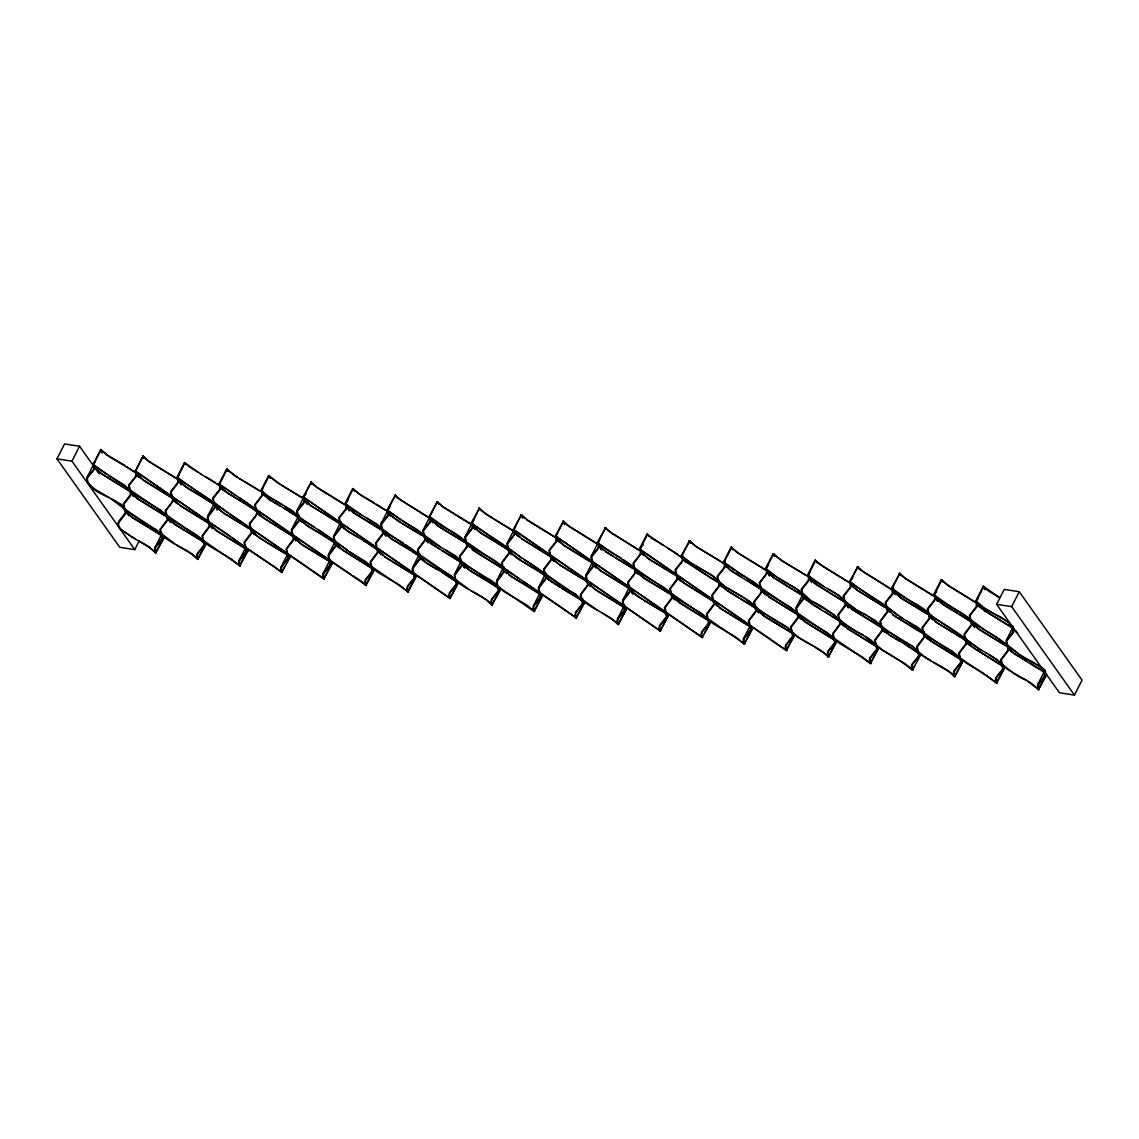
<?xml version="1.0" encoding="UTF-8"?>
<svg xmlns="http://www.w3.org/2000/svg" width="1139" height="1139" viewBox="0 0 1139 1139"><rect width="100%" height="100%" fill="white"/><g stroke="black" fill="none" stroke-linecap="round" stroke-linejoin="round"><path stroke-width="1.5" d="M136.139 470.336L136.054 472.5M162.208 533.394L162.137 535.572M178.182 476.842L178.097 479.021M220.226 483.349L220.14 485.527M298.973 515.227L298.902 517.405M341.017 521.747L340.945 523.912M419.778 553.611L419.693 555.789M503.865 566.638L503.78 568.817M545.908 573.159L545.823 575.323M582.627 598.516L582.542 600.694M598.587 541.965L598.502 544.143M624.656 605.023L624.585 607.201M640.631 548.471L640.545 550.65M682.66 554.992L682.588 557.156M724.532 562.566L725.13 560.473M761.421 586.87L761.35 589.034M924.27 631.761L924.185 633.939M966.313 638.281L966.228 640.445M1045.075 670.145L1044.99 672.323M86.906 477.725C89.312 473.653 96.843 469.909 92.843 464.427L101.044 449.592L86.906 477.725C88.016 494.853 117.331 496.034 125.874 509.987C142.332 521.092 159.232 531.258 174.58 543.773M161.88 533.864L154.605 548.329L155.63 552.856L163.845 538.021L163.133 536.811M214.559 502.669L207.284 517.134L209.348 526.204L201.973 535.985L204.023 545.054L197.075 553.81L196.563 557.014L197.673 559.377L205.888 544.527L204.778 542.178M262.255 489.87L262.682 488.845M245.953 546.891L238.692 561.356L239.717 565.884L247.932 551.048L247.22 549.838M303.956 496.846L296.695 511.311L298.745 520.381L291.37 530.162L293.435 539.231L286.046 549.012L288.11 558.082L281.148 566.838L280.65 570.041L281.76 572.39L289.961 557.555L289.249 556.359M304.298 496.376L306.135 493.386M346.341 502.897L346.769 501.858M340.689 522.203L333.414 536.668L335.464 545.738L328.089 555.519L330.153 564.588L323.191 573.344L322.693 576.548L323.803 578.911L332.004 564.061L330.894 561.712M388.385 509.404L388.798 508.378L380.768 524.339L382.832 533.394L375.457 543.189L377.507 552.244L370.132 562.04L372.197 571.095L365.235 579.865L364.722 583.054L365.833 585.418L374.048 570.582L373.336 569.372M430.086 516.38L422.811 530.845L424.875 539.914L417.486 549.696L419.551 558.765L412.176 568.546L414.226 577.615L407.278 586.371L406.765 589.575L407.876 591.938L416.091 577.089L415.379 575.893M465.282 536.327C467.673 532.255 475.219 528.51 471.204 523.043L479.419 508.208L464.854 537.366L466.919 546.421L459.53 556.216L461.594 565.271L454.219 575.067L456.269 584.122L449.321 592.878L448.809 596.081L449.919 598.445L458.134 583.609L457.422 582.399M472.457 522.431L474.308 519.427M514.173 529.407L506.898 543.873L508.948 552.942L501.573 562.723L503.637 571.792L496.248 581.573L498.312 590.643L491.35 599.399L490.852 602.602L491.963 604.951L500.178 590.116L499.452 588.906M545.567 573.615L538.291 588.08L540.356 597.149L533.394 605.905L532.895 609.109L534.006 611.472L542.207 596.622L541.495 595.426M591.397 555.875C593.803 551.803 601.335 548.044 597.334 542.577L605.535 527.741L590.97 556.9L593.035 565.955L585.66 575.75L587.71 584.805L580.335 594.601L582.399 603.656L575.437 612.426L574.939 615.615L576.049 617.979L584.25 603.143L583.538 601.933M629.639 586.642L622.378 601.107L624.428 610.177L617.48 618.933L616.968 622.136L618.078 624.499L626.293 609.65L625.582 608.454M766.746 568.019L767.173 566.98M749.69 626.521L743.169 639.492L744.208 644.033L752.409 629.184L751.299 626.834M808.79 574.526L809.217 573.501M803.123 593.846L795.862 608.311L797.912 617.366L790.537 627.162L792.602 636.217L785.639 644.987L785.141 648.176L786.252 650.54L794.452 635.704L793.342 633.341M892.876 587.553L893.289 586.528M934.905 594.06L936.756 591.07M1013.34 626.407L1006.064 640.873L1008.129 649.928L1000.74 659.723L1002.804 668.778L995.842 677.548L995.344 680.738L996.454 683.101L1004.655 668.266L1003.943 667.055M1044.734 670.615L1037.458 685.08L1038.497 689.608L1046.698 674.772L1045.986 673.576M139.328 540.655L134.758 549.61L119.752 547.275L56.95 458.86L64.553 443.925L79.573 446.246L99.136 473.796M134.758 549.61L71.971 461.181L79.573 446.246M291.798 529.137L298.646 515.696M281.148 566.838L287.242 554.892M284.807 566.425L281.76 572.39C265.757 559.947 247.49 550.55 232.014 537.366M328.516 554.494L335.364 541.053M323.191 573.344L330.039 559.904M372.738 569.286L373.45 570.482L365.833 585.418L361.818 581.516L352.819 575.75M412.589 567.521L419.437 554.081M414.724 578.498L407.876 591.938L399.761 585.204L377.109 571.863L365.206 561.271L350.1 552.372M454.632 574.028L461.48 560.587M456.767 585.005L449.919 598.445C400.999 564.574 351.965 530.859 303.045 496.988L311.246 482.153L317.197 487.449L345.587 504.961M496.675 580.548L503.523 567.108M492.717 603.456L500.178 590.116L499.138 588.863M533.394 605.905L540.242 592.465M540.854 598.032L534.006 611.472C504.449 590.643 474.166 570.81 444.893 549.567M586.072 574.725L592.921 561.285M617.48 618.933L624.329 605.492M704.443 633.042L710.38 622.677L702.165 637.513C653.245 603.656 604.211 569.927 555.291 536.07L563.492 521.221L569.443 526.517L597.833 544.029M749.533 633.583L744.208 644.033L736.093 637.313L713.427 623.958L701.539 613.366L676.708 598.601L664.82 588.009L639.99 573.23L631.675 565.385L623.56 559.762M835.186 640.915L835.898 642.125L828.281 657.046L836.496 642.211L835.784 641.015M877.172 650.127L870.324 663.567L878.539 648.732L877.827 647.522M914.645 665.603L912.367 670.074L920.583 655.238L919.871 654.028M996.625 604.325L1004.242 589.39L1019.248 591.725L1082.05 680.14L1074.447 695.075L1059.427 692.754L996.625 604.325L1011.646 606.646L1074.447 695.075M1011.646 606.646L1019.248 591.725M1003.302 669.661L996.454 683.101L985.961 674.914M1046.1 674.687L1038.497 689.608L1028.004 681.435M94.523 462.79L95.149 461.793M178.595 475.817L179.236 474.821M155.032 547.304L161.98 538.533L159.93 529.478L167.305 519.683L165.255 510.628L171.576 502.868L172.801 499.779L170.565 491.777L177.527 483.021L178.026 479.818L176.915 477.455L184.532 462.519L198.143 472.286M207.711 516.109L214.673 507.353L212.609 498.284L219.571 489.528L220.069 486.325L218.959 483.961L226.576 469.04L237.652 477.312M239.105 560.317L246.067 551.561L244.002 542.506L251.392 532.71L249.327 523.655L255.663 515.882L256.887 512.792L254.652 504.805L261.614 496.034L262.112 492.845L261.002 490.482L268.605 475.547L279.696 483.819M297.108 510.286C299.514 506.214 307.046 502.47 303.045 496.988L303.643 497.088C352.563 530.945 401.597 564.673 450.517 598.53L449.407 596.181L449.919 592.978L456.867 584.222L454.817 575.152L462.192 565.371L460.128 556.302L467.517 546.521L465.452 537.451L472.842 527.67L472.514 524.339L471.204 523.043C513.148 552.472 556.017 580.477 597.633 610.39M333.841 535.643L340.789 526.887L338.739 517.818L345.687 509.062L346.199 505.858L345.089 503.509L352.691 488.574L359.241 493.956L374.347 502.854M381.195 523.314C383.601 519.242 391.133 515.483 387.118 510.016L395.333 495.18L401.284 500.477L429.674 517.989M423.238 529.82C425.644 525.748 433.176 522.004 429.161 516.522L437.376 501.687L443.327 506.983L471.717 524.495M514.928 527.912L515.554 526.916M507.325 542.847C509.717 538.775 517.248 535.031 513.248 529.55L521.448 514.714L527.4 520.01L555.804 537.523M556.971 534.419L557.597 533.422M538.719 587.055L545.681 578.299L543.616 569.229L550.991 559.448L548.941 550.379L555.889 541.623L555.889 536.156C604.809 570.027 653.843 603.741 702.763 637.612L701.652 635.249L702.165 632.045L709.113 623.289L707.063 614.234L714.438 604.439L712.373 595.384L719.763 585.588L717.698 576.533L724.66 567.763L725.159 564.56L723.45 562.111L731.053 547.176L739.781 553.995L766.006 570.084M599.014 540.94L599.641 539.943M641.043 547.446L641.684 546.449M622.805 600.082L629.753 591.326L627.703 582.257L634.024 574.497L635.249 571.408L633.013 563.406L639.976 554.65L640.474 551.447L639.363 549.083L646.98 534.163L663.24 545.424M743.596 638.466L750.558 629.71L748.494 620.641L755.883 610.86L753.819 601.791L760.14 594.031L761.379 590.942L759.144 582.94L766.091 574.184L766.604 570.981L765.493 568.632L773.096 553.696L781.81 560.516L808.035 576.59M796.289 607.286L803.237 598.516L801.187 589.461L808.135 580.705L808.647 577.501L807.537 575.138L815.14 560.203L823.853 567.023L850.078 583.111M977.376 599.541L978.002 598.544M1006.492 639.847C1029.585 620.57 983.199 614.348 975.696 601.193L983.299 586.258L999.572 597.519M1037.885 684.055C1057.035 670.672 1029.912 661.36 1020.117 655.067M347.395 500.861L348.178 499.893M389.438 507.382L390.221 506.414M767.8 565.983L768.583 565.015M809.843 572.504L810.626 571.536M851.887 579.011L852.67 578.043M642.467 545.481L643.364 544.527M56.95 458.86L71.971 461.181M106.454 474.194L92.843 464.427C142.176 497.942 191.181 532.098 240.315 565.969L239.204 563.62L239.717 560.416L246.665 551.66L244.614 542.591L251.99 532.81L249.925 523.741L257.314 513.96L255.25 504.89L262.625 495.109L262.312 491.777L261.002 490.482L269.117 497.202L292.367 510.642L302.348 519.84L313.98 527.101M621.623 558.366L606.048 549.397L597.334 542.577C646.625 576.177 695.701 610.191 744.806 644.119L743.696 641.77L744.194 638.566L751.156 629.81L749.092 620.741L756.481 610.96L754.417 601.89L761.806 592.095L759.741 583.04L767.116 573.244L766.803 569.927L765.493 568.632C779.403 580.961 798.126 586.927 810.925 600.808C830.787 609.009 843.814 626.35 863.234 635.135M373.45 570.482L373.023 569.329M415.493 577.003L415.052 575.836M457.536 583.51L457.095 582.356M541.609 596.537L541.182 595.37M750.786 627.845L752.409 629.184L751.384 627.931M835.898 642.125L835.471 640.958M877.941 648.632L877.5 647.479M919.97 655.139L919.543 653.985M1004.057 668.166L1003.63 667.013M957.6 612.882L942.494 603.983L935.503 597.434M986.032 631.205C1004.783 641.015 1018.75 657.032 1038.469 665.56C1056.38 674.274 1034.468 679.926 1039.095 689.707L1030.98 682.987L1007.716 669.547L997.75 660.349L988.752 654.583M1025.043 660.492L1044.321 672.224M986.716 653.174L978.074 648.561M865.911 614.789C851.075 609.522 842.39 596.067 828.594 589.333M904.921 644.062L889.203 635.078M933.354 662.4L948.46 671.298L955.009 676.68L962.612 661.745L961.9 660.549M813.232 645.97L798.112 637.071L786.223 626.493L761.393 611.714L749.505 601.121L724.077 586.258L712.174 575.665L689.522 562.324L681.407 555.604L689.622 540.769L695.559 546.051L723.963 563.577M615.274 557.669L632.316 567.962M494.483 519.284L513.162 530.916M495.152 541.239L480.046 532.34L473.055 525.805M523.584 559.576C542.278 569.116 555.889 585.375 575.423 593.832C587.041 607.813 605.92 612.127 618.691 624.585L617.58 622.221L618.078 619.032L625.04 610.262L622.976 601.207L630.351 591.412L628.301 582.356L635.676 572.561L633.611 563.506L641.001 553.711L640.688 550.393L639.363 549.083C688.298 582.954 737.317 616.683 786.252 650.54L793.855 635.605L793.143 634.409M562.595 588.849L577.701 597.747M402.793 521.192L417.899 530.091L431.952 542.107L455.216 555.547L467.118 566.126L491.934 580.904L503.837 591.497L526.489 604.837L534.604 611.558L533.493 609.208L533.992 606.005L540.954 597.249L538.889 588.18L546.279 578.398L544.214 569.329L551.589 559.548L549.539 550.479L556.487 541.723L556.999 538.519L555.889 536.156L563.492 521.221L564.702 524.695M441.79 550.464L460.469 562.111M403.462 543.146L388.356 534.248L376.454 523.669L353.204 510.229L345.089 503.509L361.348 514.771M442.473 572.433L426.755 563.435L420.804 558.153L421.515 559.349M470.905 590.757L486.011 599.669L491.963 604.951M320.999 512.08L339.678 523.712M282.657 504.762L267.551 495.864L261.6 490.567L269.217 475.646L270.327 477.996M321.668 534.049L306.562 525.15L299.571 518.601M200.193 473.696L219.471 485.428M350.784 574.341C306.476 544.727 263.166 513.646 218.959 483.961L235.218 495.237M200.863 495.664L185.757 486.766L178.78 480.217M229.309 513.988C261.201 535.074 292.21 557.384 323.803 578.911L331.406 563.976L330.694 562.766M268.306 543.275L285.348 553.554M229.978 535.956C198.086 514.871 167.063 492.561 135.484 471.033L143.087 456.098L149.038 461.395L177.428 478.907M108.504 475.604L123.61 484.502L135.513 495.095L160.328 509.859L172.231 520.452L197.047 535.23L208.95 545.809L231.601 559.164L239.717 565.884L247.32 550.949L246.608 549.753M109.173 497.572L94.067 488.674L87.404 482.167L87.518 477.811L94.466 469.054L93.441 464.527M148.184 526.844L131.156 516.565L126.016 510.3M176.616 545.182L191.722 554.081L197.673 559.377L205.291 544.442L204.579 543.232M998.96 597.42L989.25 591.554L983.299 586.258L984.409 588.607M1025.641 660.577L1013.411 653.216L1008.342 648.063M1030.439 663.51L1040.149 669.39M981.32 650.155C951.563 629.369 921.423 608.924 891.609 588.165L899.824 573.33L905.776 578.612L934.165 596.138M986.103 653.074C1000.953 659.965 1010.293 674.345 1026.068 680.04M902.558 618.278C885.16 605.791 866.993 594.174 849.566 581.645L857.781 566.809L863.732 572.105L892.122 589.618M899.312 616.683L917.664 627.176L929.552 637.769L952.218 651.109L966.285 663.126L984.025 673.533M907.342 621.211C936.799 642.51 967.125 662.642 997.052 683.201L995.942 680.837L996.44 677.634L1003.402 668.878L1001.338 659.808L1008.727 650.027L1006.662 640.958L1013.625 632.202L1014.123 628.999L1008.983 622.734L984.409 607.998L976.294 601.278L976.294 606.745L969.346 615.501L971.396 624.571L964.021 634.352L966.086 643.421L958.696 653.202L960.761 662.272L953.799 671.028L953.3 674.231L954.411 676.594L962.612 661.745L961.587 660.492M823.796 586.4L807.537 575.138L815.652 581.858L838.902 595.298L847.231 603.143L855.346 608.781M857.268 610.177L875.62 620.67L885.601 629.867L912.339 646.027L922.319 655.224L931.318 660.99M899.525 641.043L889.801 635.163L883.864 629.881L884.975 632.23M904.309 643.976L918.205 652.69M778.506 578.299L796.261 588.692L808.163 599.285L832.979 614.063L844.882 624.642L870.296 639.52L882.198 650.098L904.85 663.453L912.965 670.173L911.855 667.81L912.367 664.607L919.315 655.85L917.265 646.795L924.64 637L922.576 627.945L929.965 618.15L927.901 609.08L934.863 600.324L935.361 597.121L933.653 594.672L941.255 579.737L949.983 586.557L976.208 602.645M820.763 609.166L809.117 601.905L804.063 596.751M825.561 612.099L838.845 620.712M736.463 571.778L754.217 582.186L766.12 592.764L790.936 607.543L802.838 618.135L827.654 632.914L839.557 643.492L862.209 656.847L870.324 663.567L869.214 661.204L869.726 658L876.674 649.244L874.624 640.189L881.999 630.394L879.934 621.339L887.324 611.543L885.259 602.488L892.221 593.718L892.207 588.251C903.967 600.381 922.291 604.012 932.955 617.523C948.331 626.222 962.825 635.776 976.137 647.166M742.002 577.302L730.355 570.027L725.301 564.873M746.8 580.221L760.083 588.835M668.038 548.343L677.748 554.223M742.429 596.751L724.675 586.357L712.786 575.764L690.12 562.424L681.407 555.604L682.517 557.953L682.019 561.157L675.057 569.927L677.121 578.982L669.732 588.778L671.796 597.833L664.421 607.628L666.472 616.683L659.524 625.439L659.011 628.643L660.122 631.006L668.337 616.171L667.625 614.96M644.033 600.381L661.787 610.775M523.228 561.997L544.556 575.124M602.417 613.323L612.141 619.203L618.078 624.499L626.293 609.65L625.254 608.397M518.871 578.512C489.599 557.284 459.316 537.451 429.759 516.622L429.161 516.522C439.668 528.083 456.981 530.931 466.919 543.146C477.754 553.526 493.956 556.786 503.637 568.503C528.425 584.506 552.529 601.207 576.647 618.078L575.537 615.715L576.035 612.511L582.997 603.755L580.933 594.686L588.322 584.905L586.258 575.836L593.633 566.055L591.582 556.985L598.53 548.229L599.043 545.026L597.932 542.677M523.655 581.445C540.584 594.359 558.879 605.407 576.049 617.979L584.25 603.143L583.225 601.89M529.194 586.955L511.439 576.562L504.463 570.013M402.437 523.598L422.113 535.401M440.11 546.649C423.11 533.493 404.487 522.616 387.118 510.016L400.743 519.783M487.15 580.449L469.396 570.041L462.42 563.506M366.146 517.704C399.803 542.392 435.568 564.104 468.869 589.361M408.388 548.571L390.634 538.178L383.658 531.628M437.077 569.415L425.431 562.139L420.376 556.985M441.861 572.333L455.757 581.047M281.632 485.214L302.946 498.355M358.315 537.537L346.669 530.276L336.703 521.078L311.274 506.2L304.298 499.651M366.345 542.064L347.993 531.571L341.017 525.022M363.113 540.47L376.995 549.169M239.589 478.707L259.265 490.496M279.553 505.659L267.921 498.398L262.853 493.244M287.583 510.187L269.231 499.694L262.255 493.144M284.351 508.592L298.233 517.305M318.778 530.034C348.192 551.39 378.874 570.91 408.474 592.024L407.363 589.66L407.876 586.471L414.838 577.701L412.774 568.646L420.149 558.85L418.098 549.795L425.473 540L423.409 530.945L430.371 522.175L430.869 518.985L429.759 516.622L437.376 501.687L438.487 504.05M200.791 473.781L188.547 466.421M205.59 476.714L215.299 482.594M240.016 498.156C281.774 527.813 324.202 556.615 366.445 585.517L365.334 583.154L365.833 579.95L372.795 571.194L370.73 562.125L378.105 552.344L376.055 543.275L383.43 533.493L381.38 524.424L388.328 515.668L388.84 512.465L387.73 510.115L395.333 495.18L396.443 497.529M245.554 503.68L227.8 493.272L220.824 486.723M124.749 465.282L106.995 454.888L101.044 449.592L102.254 453.051M135.185 538.761L121.289 530.048L118.912 527.499L117.701 524.025L118.94 520.936L125.262 513.176L123.211 504.107L130.586 494.326L128.522 485.257L135.484 476.501L135.997 473.297L134.886 470.948C183.863 505.09 233.281 538.505 282.358 572.49L281.248 570.126L281.746 566.923L288.708 558.167L286.644 549.112L294.033 539.317L291.968 530.261L299.358 520.466L297.293 511.411L304.255 502.641L304.754 499.437L303.643 497.088L311.246 482.153L312.357 484.516M131.939 537.167L148.127 546.236L156.242 552.956L155.132 550.593L155.63 547.389L162.592 538.633L160.528 529.564L167.903 519.783L165.853 510.713L173.228 500.932L171.163 491.863L178.552 482.082L178.239 478.75L176.915 477.455C225.992 511.439 275.41 544.855 324.401 578.996L323.291 576.647L323.789 573.444L330.751 564.688L328.687 555.618L336.076 545.837L334.012 536.768L341.387 526.987L339.337 517.918L346.284 509.161L346.797 505.958L345.687 503.595L353.289 488.659L354.4 491.023M139.969 541.694L149.693 547.56L155.63 552.856L163.845 538.021L162.82 536.768M959.636 614.291L970.286 621.396M983.996 629.796C968.52 616.612 950.253 607.215 934.251 594.772L941.868 579.836L942.978 582.2M1023.007 659.082L1014.009 653.316L1008.955 648.162M867.946 616.199C882.739 627.233 897.091 638.609 913.663 647.322C924.412 661.061 943.163 664.308 955.009 676.68L953.898 674.331L954.397 671.127L961.359 662.371L959.294 653.302L966.684 643.507L964.619 634.451L972.008 624.656L969.944 615.601L976.906 606.845L977.404 603.642L976.294 601.278L983.897 586.343L985.107 589.817M906.957 645.471L917.593 652.59M815.268 647.379L824.266 653.145L828.281 657.046L827.17 654.697L827.683 651.494L834.645 642.738L832.581 633.668L839.956 623.887L837.905 614.818L845.28 605.037L843.216 595.968L850.178 587.211L850.178 581.744C865.014 594.117 883.337 601.833 897.375 615.288M613.238 556.259L604.24 550.493L599.185 545.339M492.432 517.875L483.434 512.109L479.419 508.208L480.53 510.557M497.188 542.648L507.837 549.767M521.548 558.167C506.072 544.983 487.805 535.572 471.802 523.128M560.559 587.439L551.561 581.687L541.58 572.49L518.33 559.05L510.215 552.315M376.397 504.264L385.381 510.03M439.754 549.055L430.756 543.289L425.701 538.135M405.498 544.556C420.291 555.604 434.642 566.966 451.215 575.693C461.964 589.433 480.729 592.679 492.561 605.051L491.45 602.688L491.963 599.484L498.91 590.728L496.86 581.673L504.235 571.878L502.171 562.823L509.56 553.027L507.496 543.972L514.871 534.177L514.557 530.845L513.248 529.55C562.168 563.421 611.202 597.135 660.122 631.006L667.739 616.071L667.027 614.875M444.509 573.842L455.144 580.961M318.948 510.671L309.95 504.904L304.896 499.75M284.707 506.172C304.782 522.587 327.989 534.547 348.064 550.963M323.704 535.458L334.353 542.563M202.913 497.074L213.548 504.178M227.259 512.578C211.797 499.395 193.53 489.984 177.527 477.554L185.13 462.619L185.842 463.815M266.27 541.865L257.272 536.099L252.217 530.945M111.223 498.982C126.016 510.016 140.368 521.377 156.926 530.105C167.675 543.844 186.44 547.09 198.271 559.463L197.161 557.099L197.673 553.91L204.621 545.14L202.571 536.085L209.946 526.289L207.896 517.234L215.271 507.439L213.207 498.384L220.169 489.613L220.667 486.424L219.556 484.061L227.174 469.126L228.284 471.489M150.22 528.254L157.296 532.639M1018.181 653.672C1004.769 642.097 990.019 632.586 974.4 623.944C963.736 610.433 945.413 606.802 933.653 594.672L934.763 597.035L934.265 600.239L927.303 608.995L929.367 618.064L921.978 627.845L924.042 636.915L916.653 646.696L918.717 655.765L911.755 664.521L911.257 667.725L912.367 670.074C897.532 657.701 879.208 649.999 865.156 636.53M776.584 576.904L766.091 568.717L773.694 553.782L774.805 556.145M734.541 570.397L724.048 562.21L731.665 547.275L732.776 549.639M744.365 598.146C757.677 609.522 772.171 619.089 787.547 627.788C798.282 641.542 816.99 644.873 828.893 657.146L827.782 654.783L828.281 651.593L835.243 642.823L833.179 633.768L840.554 623.973L838.503 614.918L845.878 605.122L843.828 596.067L850.776 587.297L851.289 584.108L850.178 581.744L857.781 566.809L858.891 569.173M642.097 598.986L633.996 593.362L630.579 589.546M521.306 560.602L513.191 554.964L509.788 551.162M531.116 588.35L537.58 592.636M400.501 522.217L392.386 516.579L388.983 512.778M489.087 581.844L497.188 587.468M410.325 549.966L418.426 555.59M368.281 543.46L376.397 549.083M289.52 511.582L294.061 514.472M247.476 505.061L255.592 510.699M126.685 466.677L134.786 472.301M130.003 535.771L120.549 528.838L118.798 526.389L118.484 523.057L125.874 513.276L123.809 504.207L130.131 496.447L131.369 493.358L129.134 485.356L136.082 476.6L136.595 473.397L135.484 471.033L143.087 456.098L144.197 458.462M983.925 610.404L1012.329 627.916M905.163 578.527L933.567 596.039M961.387 637.513L934.649 621.353M847.16 628.557L875.564 646.084M719.791 560.744L697.139 547.389L689.024 540.669L690.134 543.032M768.398 596.694L796.802 614.206M605.564 551.789L634.551 569.4M526.802 519.911L555.191 537.423M583.026 578.897L560.374 565.556L552.258 558.836M521.477 538.761L549.881 556.273M384.711 556.928L413.115 574.44M143.115 480.16L171.505 497.672M179.834 505.517L208.223 523.029M101.072 473.639L129.462 491.151M199.339 539.146L174.509 524.367L167.533 517.818M1005.353 645.414L978.615 629.255L971.624 622.706M926.591 613.537L902.017 598.801L893.901 592.081L895.012 594.444M957.999 657.758L927.673 638.851M921.28 632.387L892.606 614.832M884.547 607.03L855.887 589.475M847.829 581.673L817.517 562.766M805.8 575.152L781.212 560.416L773.096 553.696L774.207 556.046M813.844 582.954L844.156 601.862M789.825 631.704L765.251 616.968L757.136 610.248L758.247 612.597M650.995 538.064C675.213 550.707 694.776 569.201 718.638 582.428M747.796 625.197L719.122 607.642M711.063 599.826L680.752 580.918M674.345 574.469L649.771 559.733L641.656 553.013L642.368 554.209M669.034 593.319L644.446 578.584L636.331 571.863L637.043 573.059M566.923 525.036L597.235 543.944M464.143 541.908L439.569 527.172L431.453 520.452L432.564 522.801M508.919 575.081L539.829 594.074M472.201 549.71L502.513 568.617M430.158 543.203L461.067 562.196M327.377 560.075L302.803 545.339L294.688 538.605L295.798 540.968M248.629 528.197L224.041 513.461L215.926 506.741L216.638 507.937M1012.927 628.002L984.523 610.49L977.547 603.941M975.596 602.545L947.207 585.033L941.255 579.737L941.967 580.947M982.003 609.009L977.988 605.108L978.7 606.304M1042.071 670.786L1043.723 672.124M1007.602 646.852L979.213 629.34L972.222 622.791M970.884 621.495L944.06 605.322L935.945 598.587L937.055 600.951M903.241 577.131L899.226 573.23L899.938 574.44M1002.277 665.703L973.888 648.191L966.911 641.641M1001.679 665.617L969.716 645.357M965.559 640.346L937.169 622.834L930.193 616.284M963.309 638.908L964.961 640.246M928.84 614.989L900.451 597.462L893.474 590.927M891.524 589.532L859.561 569.272M960.234 659.196L931.844 641.684L924.868 635.135M923.515 633.839L895.126 616.313L888.149 609.778M886.797 608.468L858.407 590.956L851.431 584.407M881.486 627.318L853.083 609.806L846.106 603.257M880.874 627.233L852.485 609.707L846.533 604.425L847.644 606.774M887.281 633.683L883.252 629.782L884.362 632.145M844.754 601.962L816.364 584.449L809.388 577.9M876.162 646.169L847.772 628.657L840.781 622.108M839.443 620.812L812.62 604.624L804.504 597.904L805.216 599.114M845.238 627.176L841.223 623.275L841.935 624.471M802.724 595.441L774.321 577.929L767.344 571.379M802.112 595.355L773.723 577.843L766.746 571.294M765.394 569.984L737.004 552.472L731.053 547.176L732.163 549.539M834.118 639.662L805.729 622.15L798.738 615.601M833.52 639.563L805.131 622.051L799.179 616.754L799.891 617.964M797.4 614.291L769.01 596.779L762.019 590.23M760.681 588.934L731.679 571.322L724.703 564.773M766.476 595.298L762.461 591.397L763.173 592.593M721.713 562.125L723.365 563.478M792.075 633.142L763.685 615.63L756.709 609.08M755.356 607.785L726.967 590.273L719.99 583.723M754.758 607.685L726.369 590.173L720.418 584.877L721.129 586.087M718.04 582.328L686.077 562.068M679.67 555.618L681.321 556.971M750.031 626.635L721.642 609.123L714.666 602.574M713.313 601.278L684.923 583.752L677.947 577.217M676.594 575.907L648.205 558.395L641.229 551.846M639.876 550.55L611.486 533.038L605.535 527.741L606.247 528.937M639.278 550.45L607.315 530.204M708.002 620.129L679.599 602.602L672.622 596.067M707.39 620.029L681.165 603.941L674.089 598.473M671.27 594.757L642.88 577.245L635.904 570.696M603.642 550.393L599.612 546.492L600.723 548.856M665.959 613.608L636.957 595.996L629.981 589.461M663.71 612.17L665.361 613.522M629.241 588.251L600.837 570.739L593.86 564.189M628.628 588.151L600.239 570.639L594.287 565.343L595.398 567.706M592.522 562.88L564.118 545.367L557.142 538.818M591.91 562.794L563.52 545.282L557.569 539.986L558.281 541.182M524.88 518.53L520.85 514.614L521.961 516.978M623.916 607.101L595.526 589.589L588.536 583.04M623.318 607.002L594.914 589.489L587.938 582.94M587.197 581.73L558.808 564.218L551.817 557.669M584.948 580.292L586.599 581.645M550.479 556.373L522.075 538.861L515.099 532.312M513.76 531.016L486.923 514.828L478.807 508.108L479.533 509.318M519.555 537.38L515.54 533.465L516.252 534.675M581.872 600.58L549.311 580.235M579.623 599.142L581.274 600.495M508.435 549.866L481.612 533.678L473.497 526.958L474.607 529.322M471.119 524.41L442.715 506.883L436.778 501.601L437.49 502.797M503.111 568.717L474.721 551.191L467.745 544.656M466.392 543.346L438.002 525.834L431.026 519.284M429.076 517.889L397.112 497.643M497.786 587.567L470.962 571.379L462.847 564.659L463.957 567.023M424.349 536.839L397.525 520.651L390.449 515.184M387.63 511.468L360.807 495.294L352.691 488.574L353.403 489.77M419.038 555.69L392.2 539.502L384.085 532.781L385.196 535.145M382.32 530.318L353.916 512.806L346.939 506.257M381.707 530.233L353.318 512.721L346.341 506.172M344.989 504.862L316.599 487.35L310.648 482.053L311.759 484.417M413.713 574.54L385.324 557.028L378.333 550.479M382.789 555.533L378.774 551.632L379.486 552.842M303.558 498.455L276.72 482.267L268.605 475.547L269.715 477.91M371.67 568.019L343.28 550.507L336.304 543.958M371.072 567.934L339.109 547.674M334.951 542.662L308.128 526.489L300.013 519.754L300.724 520.964M295.983 515.853L297.635 517.206M261.514 491.934L234.691 475.76L226.576 469.04L227.686 471.389M329.627 561.513L301.237 544.001L294.261 537.451M292.908 536.156L264.519 518.629L257.542 512.094M292.31 536.056L260.347 515.796M256.19 510.785L223.628 490.439M217.222 483.99L218.873 485.328M287.583 555.006L260.76 538.818L253.684 533.351M250.865 529.635L222.475 512.123L215.499 505.574M214.146 504.278L187.323 488.09L179.207 481.37L179.919 482.58M176.83 478.821L148.44 461.309L142.489 456.013L143.599 458.362M245.554 548.485L217.15 530.973L210.174 524.424M244.942 548.4L216.552 530.874L210.601 525.592M208.836 523.128L180.432 505.616L173.455 499.067M172.103 497.757L143.713 480.245L136.737 473.696M177.912 504.121L173.883 500.22L174.594 501.431M135.384 472.4L108.561 456.226L100.446 449.492L101.556 451.856M141.193 478.764L137.164 474.863L138.275 477.227M203.511 541.979L175.107 524.467L168.131 517.918M201.261 540.541L202.913 541.879M166.792 516.608L138.389 499.096L131.412 492.546M166.194 516.522L137.791 499.01L131.839 493.714L132.95 496.077M130.074 491.251L101.67 473.739L95.021 467.232M99.15 472.258L95.121 468.343M161.467 535.458L132.466 517.861L125.817 511.354M159.218 534.02L160.87 535.373M1017.682 633.113L1015.305 630.565L1016.016 631.761M932.998 620L929.581 616.185M852.897 586.827L854.236 588.123M810.854 580.306L812.192 581.616M649.358 536.711L646.98 534.163L647.692 535.358M716.132 604.98L717.47 606.29M565.271 523.684L562.894 521.135L564.004 523.484M428.506 541.851L426.128 539.302M186.91 465.082L184.532 462.519L185.244 463.73M1045.673 673.519L1046.698 674.772M968.378 644.062L967.338 642.809L968.05 644.005M926.334 637.541L925.295 636.288L926.007 637.498M858.208 567.977L857.183 566.724L857.895 567.92M887.552 609.678L889.616 612.184M816.165 561.456L815.14 560.203L815.851 561.413M793.427 634.451L794.452 635.704L792.829 634.352M682.66 558.267L684.724 560.772M679.413 579.623L678.374 578.37L679.086 579.58M709.341 621.424L710.38 622.677L709.668 621.467M605.962 528.895L604.937 527.642L605.649 528.852M667.297 614.918L668.337 616.171L666.699 614.818M545.894 576.434L547.959 578.939M505.93 572.419L504.89 571.166L505.602 572.376M467.147 544.556L468.172 545.809L467.46 544.613M395.76 496.333L394.735 495.081L395.447 496.291M337.756 546.378L336.731 545.125L337.443 546.321M330.979 562.808L332.004 564.061L330.381 562.723M258.994 514.501L257.969 513.248L258.681 514.458M288.936 556.302L289.961 557.555M222.276 489.144L221.251 487.891L221.963 489.087M246.892 549.795L247.932 551.048L246.295 549.696M204.849 543.275L205.888 544.527L204.251 543.189M120.748 504.235L128.992 515.825M1008.67 648.119L1010.094 650.526M977.874 603.997L979.697 607.557M972.549 622.848L974.471 627.518M971.951 622.748L973.774 626.308M967.225 641.698L969.047 645.258M935.831 597.477L937.653 601.05M931.93 618.733L930.107 615.174M929.908 616.242L930.62 617.438M925.181 635.178L927.004 638.751M893.788 590.97L895.61 594.53M889.886 612.227L888.064 608.667M887.865 609.735L888.577 610.931M853.168 586.87L851.346 583.31M851.146 584.364L851.858 585.574M846.419 603.314L848.341 607.984M841.109 622.165L842.931 625.724M809.701 577.943L811.623 582.613M804.39 596.793L806.213 600.353M799.065 615.644L800.888 619.203M767.672 571.436L769.594 576.106M767.06 571.337L768.882 574.896M762.347 590.287L764.169 593.846M757.022 609.137L758.845 612.697M725.628 564.916L727.052 567.322M725.03 564.83L726.454 567.236M751.099 627.888L751.811 629.098M720.304 583.766L722.126 587.34M716.403 605.037L714.58 601.463M714.381 602.531L715.093 603.727M682.987 558.324L684.411 560.73M678.26 577.259L680.083 580.819M648.29 535.458L647.578 534.248L639.976 549.183C688.896 583.054 737.93 616.769 786.85 650.64L785.739 648.276L786.237 645.073L793.2 636.317L791.135 627.247L798.524 617.466L796.46 608.397L803.835 598.616L801.785 589.546L808.733 580.79L809.245 577.587L808.135 575.238L815.738 560.303L816.848 562.652M702.165 637.513L701.054 635.163L701.553 631.96L708.515 623.204L706.451 614.135L713.84 604.353L711.775 595.284L719.165 585.503L717.1 576.434L724.062 567.678L724.561 564.474L723.45 562.111C772.797 595.612 821.789 629.796 870.922 663.653L869.812 661.303L870.324 658.1L877.286 649.344L875.222 640.275L882.597 630.493L880.547 621.424L887.922 611.643L885.857 602.574L892.819 593.818L893.318 590.614L892.207 588.251L899.824 573.33L900.935 575.679M672.935 596.11L674.772 599.669M641.542 551.902L643.364 555.462M636.217 570.753L638.039 574.312M630.906 589.603L632.828 594.273M630.294 589.504L632.131 593.063M599.498 545.382L601.42 550.052M594.188 564.232L596.01 567.792M588.863 583.083L590.287 585.489M588.265 582.997L590.087 586.557M557.469 538.875L559.292 542.435M552.144 557.726L553.967 561.285M551.547 557.626L553.369 561.185M546.222 576.476L546.934 577.687M515.426 532.354L517.248 535.928M510.101 551.205L511.525 553.625M509.503 551.119L511.326 554.679M504.776 570.055L506.599 573.629M473.383 525.848L475.205 529.407M469.482 547.104L467.659 543.545M462.733 563.549L464.655 568.219M431.339 519.341L432.763 521.747M426.014 538.192L427.937 542.862M420.704 557.042L422.526 560.602M388.698 512.735L389.41 513.931M383.985 531.671L385.893 536.341M378.661 550.521L380.483 554.081M347.253 506.314L349.175 510.984M346.655 506.214L348.477 509.774M341.344 525.065L342.768 527.471M336.617 544.015L338.44 547.574M305.224 499.793L307.146 504.463M304.611 499.708L306.434 503.267M299.899 518.644L301.721 522.217M294.574 537.494L295.998 539.914M264.604 495.693L262.782 492.133M262.582 493.201L263.294 494.397M257.855 512.137L259.678 515.696M251.933 530.902L252.644 532.098M221.137 486.78L222.959 490.339M215.812 505.631L217.634 509.19M210.501 524.481L212.324 528.04M209.889 524.381L211.712 527.941M179.094 480.259L181.016 484.929M173.769 499.11L175.591 502.669M168.458 517.96L170.38 522.63M167.86 517.875L169.683 521.434M137.05 473.753L138.873 477.312M131.74 492.603L133.562 496.163M1011.09 651.764L1008.869 647.052M810.527 580.264L810.925 581.417M690.732 543.118L689.622 540.769L682.005 555.69L683.115 558.053L682.617 561.256L675.655 570.013L677.719 579.082L670.344 588.863L672.394 597.932L665.019 607.713L667.07 616.783L660.122 625.539L659.609 628.742L660.72 631.091C611.8 597.235 562.766 563.506 513.846 529.649L521.448 514.714L522.659 518.174M685.407 561.968L683.186 557.256M673.761 598.431L674.16 599.584M548.642 580.135L546.421 575.423M426.84 540.498L427.239 541.651M391.118 516.38L388.897 511.667M390.122 515.141L390.52 516.294M343.764 528.724L341.543 524.011M254.353 534.547L252.132 529.834M253.356 533.308L253.755 534.462M882.056 626.322L882.141 627.418M803.294 594.444L803.394 595.555M719.207 581.417L719.307 582.527M540.399 593.063L540.498 594.174M256.759 509.788L256.859 510.884M217.036 509.09L217.136 510.201M93.925 464.883L94.01 465.993"/></g></svg>
